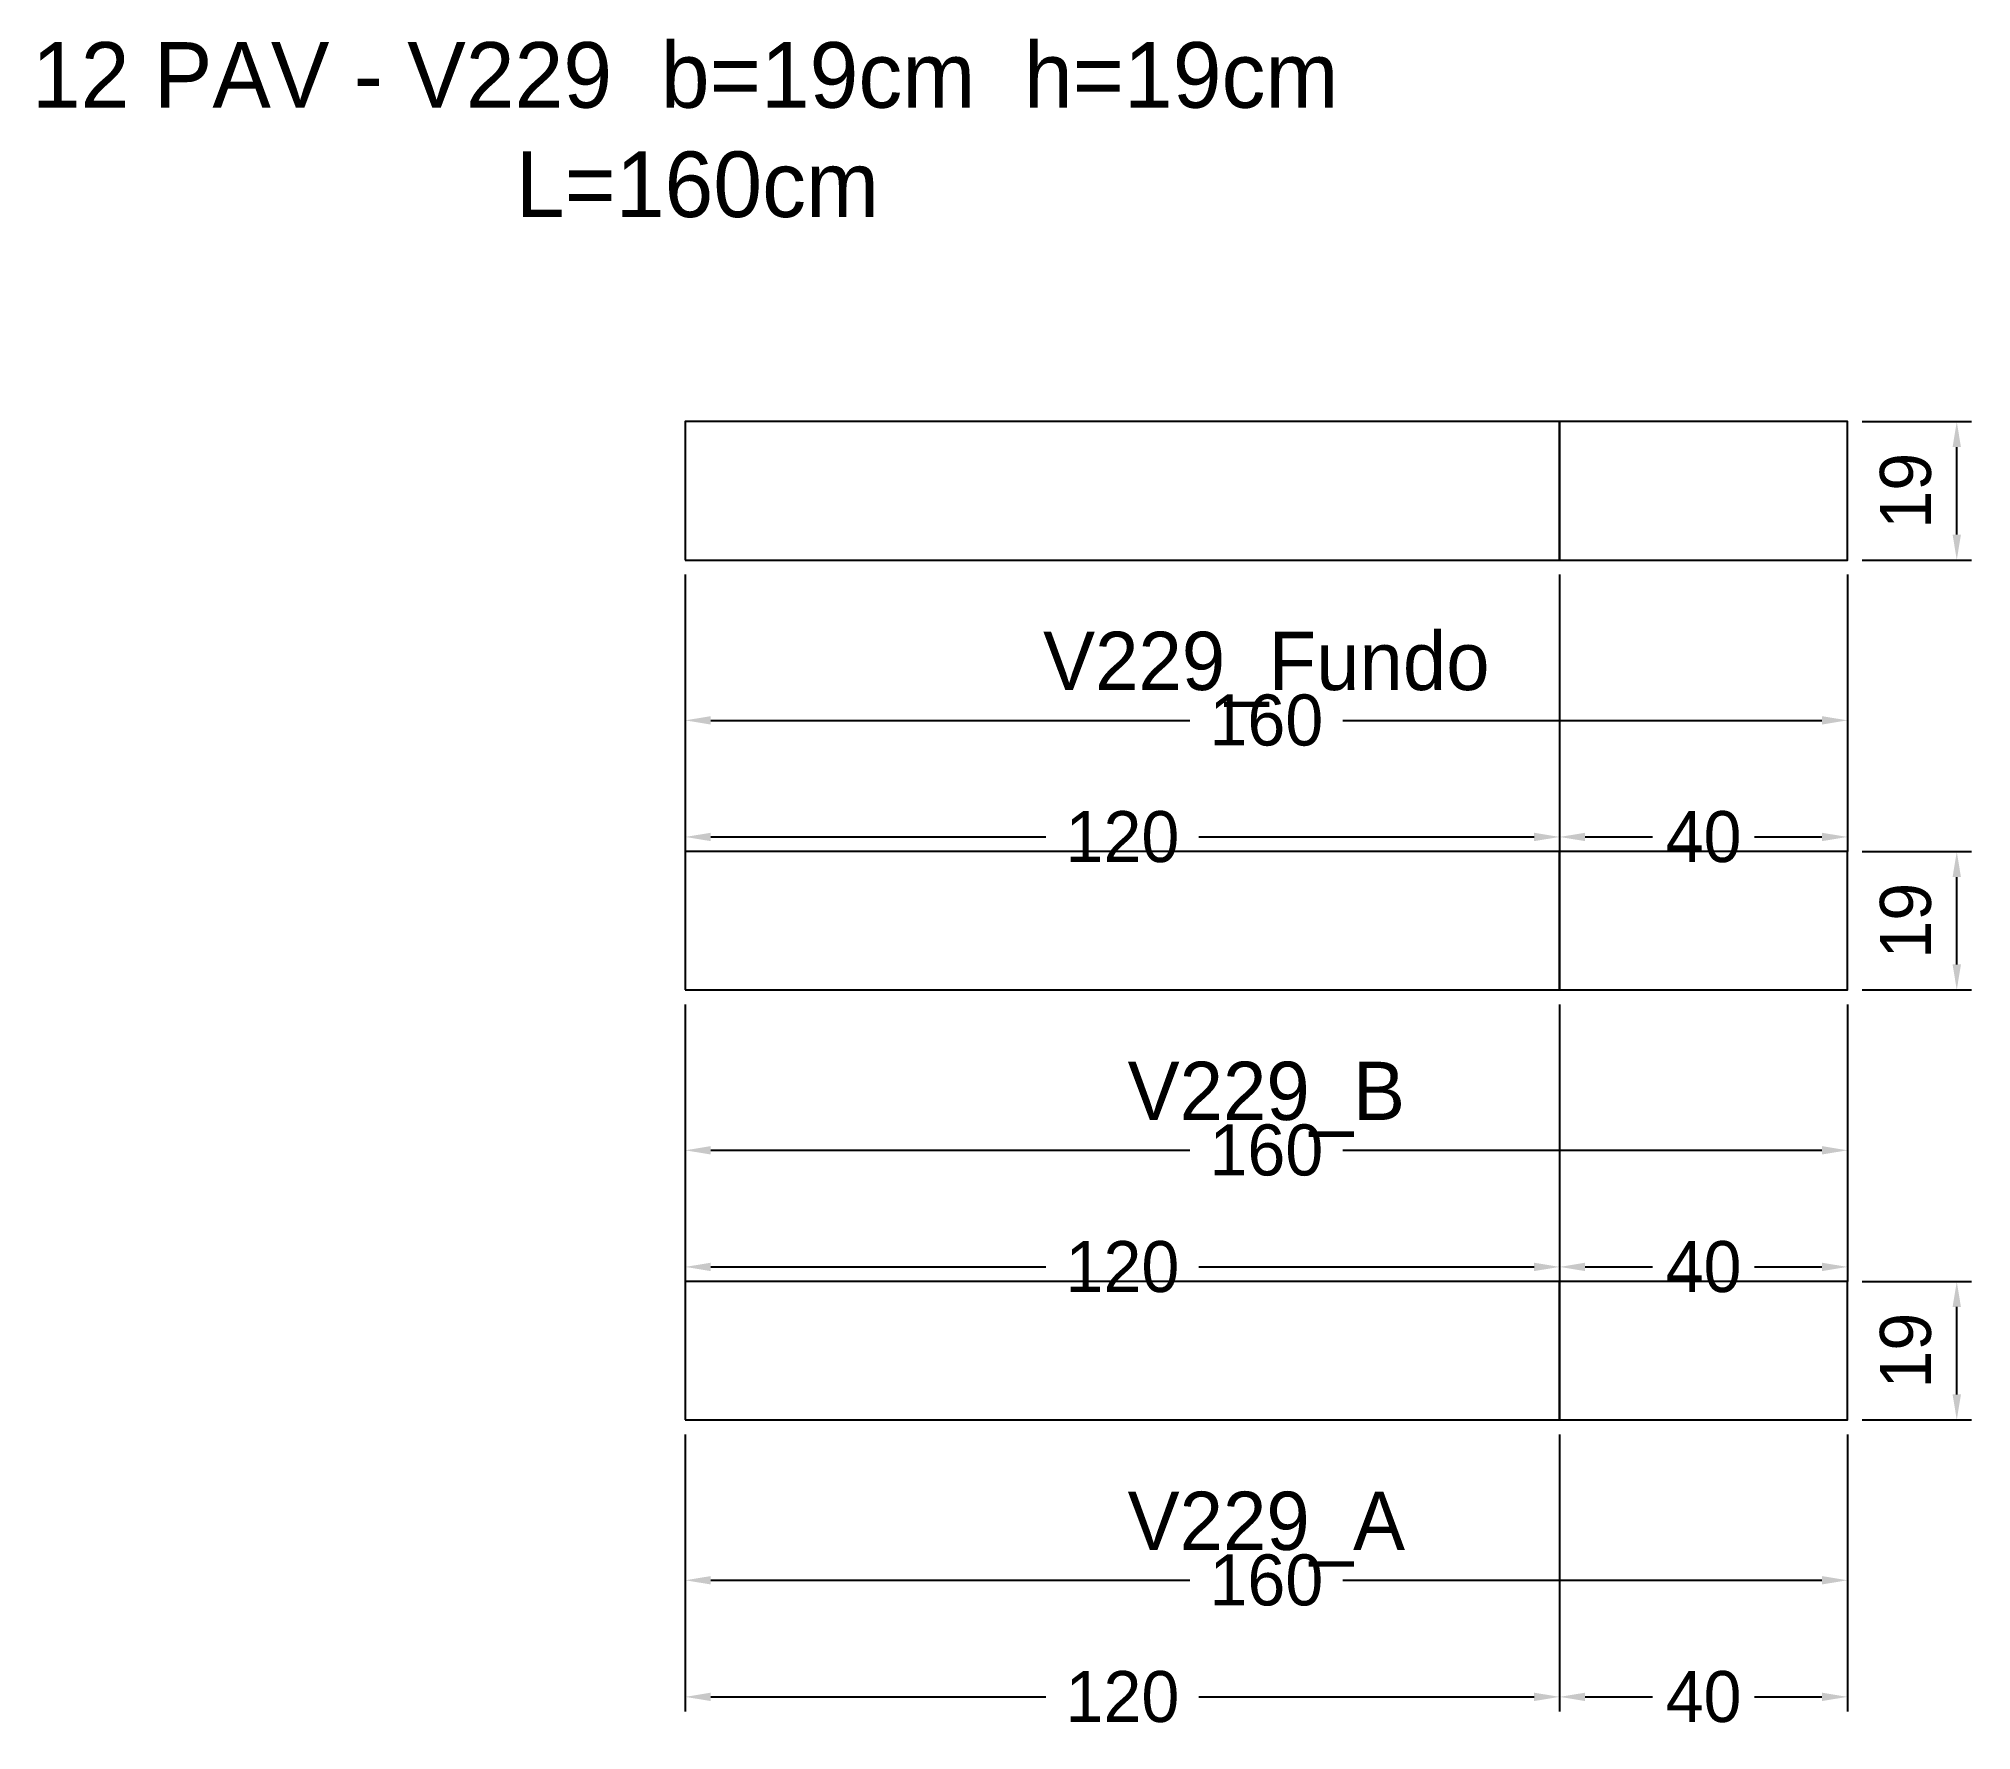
# Model space of a CAD drawing. Header units: metres. Extents: x -89 to 176, y -43 to 190.
import ezdxf

# ---------------------------------------------------------------- set-up
doc = ezdxf.new("R2010")
doc.units = ezdxf.units.M
for name, color, linetype in [('COTA', 3, 'Continuous'), ('NOMENCLATURA', 2, 'Continuous'), ('Paineis', 7, 'Continuous'), ('Texto Secao', 2, 'Continuous')]:
    doc.layers.add(name, color=color, linetype=linetype)
doc.dimstyles.new('COTA_VIG', dxfattribs={"dimtxt": 7, "dimasz": 3.5, "dimexe": 2, "dimexo": 2, "dimgap": 1.5, "dimtad": 1, "dimdec": 1, "dimcen": 2.5, "dimclrd": 3, "dimclre": 3, "dimclrt": 3, "dimazin": 3, "dimtfac": 1, "dimtmove": 0, "dimatfit": 3})

# ---------------------------------------------------------------- blocks, each defined once
blk = doc.blocks.new('_CLOSEDFILLED')
at = {"color": 0, "linetype": 'BYBLOCK'}
blk.add_solid([(-1, 0.164), (0, 0), (-1, -0.164)], dxfattribs=at)
blk = doc.blocks.new('*D1')
at = {"color": 3}
for p, q in [((0, -2), (0, -24)), ((159.5, -2), (159.5, -24)), ((3.5, -22), (69.25, -22)), ((90.25, -22), (156, -22))]:
    blk.add_line(p, q, dxfattribs=at)
at = {"layer": 'Defpoints'}
for p in [(0, 0), (159.5, 0), (0, -22)]:
    blk.add_point(p, dxfattribs=at)
at = {"layer": 'COTA', "color": 3, "xscale": 3.5, "yscale": 3.5, "rotation": 180}
blk.add_blockref('_CLOSEDFILLED', (0, -22), dxfattribs=at)
at = {"layer": 'COTA', "color": 3, "xscale": 3.5, "yscale": 3.5}
blk.add_blockref('_CLOSEDFILLED', (159.5, -22), dxfattribs=at)
at = {"layer": 'COTA', "color": 3, "insert": (79.75, -22), "char_height": 7, "attachment_point": 5}
blk.add_mtext('160', dxfattribs=at)
blk = doc.blocks.new('*D2')
at = {"color": 3}
for p, q in [((0, -2), (0, -40)), ((120, -2), (120, -40)), ((3.5, -38), (49.5, -38)), ((70.5, -38), (116.5, -38))]:
    blk.add_line(p, q, dxfattribs=at)
at = {"layer": 'Defpoints'}
for p in [(0, 0), (120, 0), (0, -38)]:
    blk.add_point(p, dxfattribs=at)
at = {"layer": 'COTA', "color": 3, "xscale": 3.5, "yscale": 3.5, "rotation": 180}
blk.add_blockref('_CLOSEDFILLED', (0, -38), dxfattribs=at)
at = {"layer": 'COTA', "color": 3, "xscale": 3.5, "yscale": 3.5}
blk.add_blockref('_CLOSEDFILLED', (120, -38), dxfattribs=at)
at = {"layer": 'COTA', "color": 3, "insert": (60, -38), "char_height": 7, "attachment_point": 5}
blk.add_mtext('120', dxfattribs=at)
blk = doc.blocks.new('*D3')
at = {"color": 3}
for p, q in [((120, -2), (120, -40)), ((159.5, -2), (159.5, -40)), ((123.5, -38), (132.75, -38)), ((146.75, -38), (156, -38))]:
    blk.add_line(p, q, dxfattribs=at)
at = {"layer": 'Defpoints'}
for p in [(120, 0), (159.5, 0), (120, -38)]:
    blk.add_point(p, dxfattribs=at)
at = {"layer": 'COTA', "color": 3, "xscale": 3.5, "yscale": 3.5, "rotation": 180}
blk.add_blockref('_CLOSEDFILLED', (120, -38), dxfattribs=at)
at = {"layer": 'COTA', "color": 3, "xscale": 3.5, "yscale": 3.5}
blk.add_blockref('_CLOSEDFILLED', (159.5, -38), dxfattribs=at)
at = {"layer": 'COTA', "color": 3, "insert": (139.75, -38), "char_height": 7, "attachment_point": 5}
blk.add_mtext('40', dxfattribs=at)
blk = doc.blocks.new('*D4')
at = {"color": 3}
for p, q in [((161.5, 19), (176.5, 19)), ((174.5, 3.5), (174.5, 15.5)), ((161.5, 0), (176.5, 0))]:
    blk.add_line(p, q, dxfattribs=at)
at = {"layer": 'Defpoints'}
for p in [(159.5, 19), (159.5, 0), (174.5, 0)]:
    blk.add_point(p, dxfattribs=at)
at = {"layer": 'COTA', "color": 3, "xscale": 3.5, "yscale": 3.5}
for p, rotation in [((174.5, 19), 90), ((174.5, 0), 270)]:
    blk.add_blockref('_CLOSEDFILLED', p, dxfattribs=dict(at, rotation=rotation))
at = {"layer": 'COTA', "color": 3, "insert": (167.5, 9.5), "char_height": 7, "attachment_point": 5, "rotation": 90}
blk.add_mtext('19', dxfattribs=at)
blk = doc.blocks.new('*D5')
at = {"color": 3}
for p, q in [((0, 57), (0, 35)), ((159.5, 57), (159.5, 35)), ((3.5, 37), (69.25, 37)), ((90.25, 37), (156, 37))]:
    blk.add_line(p, q, dxfattribs=at)
at = {"layer": 'Defpoints'}
for p in [(0, 59), (159.5, 59), (0, 37)]:
    blk.add_point(p, dxfattribs=at)
at = {"layer": 'COTA', "color": 3, "xscale": 3.5, "yscale": 3.5, "rotation": 180}
blk.add_blockref('_CLOSEDFILLED', (0, 37), dxfattribs=at)
at = {"layer": 'COTA', "color": 3, "xscale": 3.5, "yscale": 3.5}
blk.add_blockref('_CLOSEDFILLED', (159.5, 37), dxfattribs=at)
at = {"layer": 'COTA', "color": 3, "insert": (79.75, 37), "char_height": 7, "attachment_point": 5}
blk.add_mtext('160', dxfattribs=at)
blk = doc.blocks.new('*D6')
at = {"color": 3}
for p, q in [((0, 57), (0, 19)), ((120, 57), (120, 19)), ((3.5, 21), (49.5, 21)), ((70.5, 21), (116.5, 21))]:
    blk.add_line(p, q, dxfattribs=at)
at = {"layer": 'Defpoints'}
for p in [(0, 59), (120, 59), (0, 21)]:
    blk.add_point(p, dxfattribs=at)
at = {"layer": 'COTA', "color": 3, "xscale": 3.5, "yscale": 3.5, "rotation": 180}
blk.add_blockref('_CLOSEDFILLED', (0, 21), dxfattribs=at)
at = {"layer": 'COTA', "color": 3, "xscale": 3.5, "yscale": 3.5}
blk.add_blockref('_CLOSEDFILLED', (120, 21), dxfattribs=at)
at = {"layer": 'COTA', "color": 3, "insert": (60, 21), "char_height": 7, "attachment_point": 5}
blk.add_mtext('120', dxfattribs=at)
blk = doc.blocks.new('*D7')
at = {"color": 3}
for p, q in [((120, 57), (120, 19)), ((159.5, 57), (159.5, 19)), ((123.5, 21), (132.75, 21)), ((146.75, 21), (156, 21))]:
    blk.add_line(p, q, dxfattribs=at)
at = {"layer": 'Defpoints'}
for p in [(120, 59), (159.5, 59), (120, 21)]:
    blk.add_point(p, dxfattribs=at)
at = {"layer": 'COTA', "color": 3, "xscale": 3.5, "yscale": 3.5, "rotation": 180}
blk.add_blockref('_CLOSEDFILLED', (120, 21), dxfattribs=at)
at = {"layer": 'COTA', "color": 3, "xscale": 3.5, "yscale": 3.5}
blk.add_blockref('_CLOSEDFILLED', (159.5, 21), dxfattribs=at)
at = {"layer": 'COTA', "color": 3, "insert": (139.75, 21), "char_height": 7, "attachment_point": 5}
blk.add_mtext('40', dxfattribs=at)
blk = doc.blocks.new('*D8')
at = {"color": 3}
for p, q in [((161.5, 78), (176.5, 78)), ((174.5, 62.5), (174.5, 74.5)), ((161.5, 59), (176.5, 59))]:
    blk.add_line(p, q, dxfattribs=at)
at = {"layer": 'Defpoints'}
for p in [(159.5, 78), (159.5, 59), (174.5, 59)]:
    blk.add_point(p, dxfattribs=at)
at = {"layer": 'COTA', "color": 3, "xscale": 3.5, "yscale": 3.5}
for p, rotation in [((174.5, 78), 90), ((174.5, 59), 270)]:
    blk.add_blockref('_CLOSEDFILLED', p, dxfattribs=dict(at, rotation=rotation))
at = {"layer": 'COTA', "color": 3, "insert": (167.5, 68.5), "char_height": 7, "attachment_point": 5, "rotation": 90}
blk.add_mtext('19', dxfattribs=at)
blk = doc.blocks.new('*D9')
at = {"color": 3}
for p, q in [((0, 116), (0, 94)), ((159.5, 116), (159.5, 94)), ((3.5, 96), (69.25, 96)), ((90.25, 96), (156, 96))]:
    blk.add_line(p, q, dxfattribs=at)
at = {"layer": 'Defpoints'}
for p in [(0, 118), (159.5, 118), (0, 96)]:
    blk.add_point(p, dxfattribs=at)
at = {"layer": 'COTA', "color": 3, "xscale": 3.5, "yscale": 3.5, "rotation": 180}
blk.add_blockref('_CLOSEDFILLED', (0, 96), dxfattribs=at)
at = {"layer": 'COTA', "color": 3, "xscale": 3.5, "yscale": 3.5}
blk.add_blockref('_CLOSEDFILLED', (159.5, 96), dxfattribs=at)
at = {"layer": 'COTA', "color": 3, "insert": (79.75, 96), "char_height": 7, "attachment_point": 5}
blk.add_mtext('160', dxfattribs=at)
blk = doc.blocks.new('*D10')
at = {"color": 3}
for p, q in [((0, 116), (0, 78)), ((120, 116), (120, 78)), ((3.5, 80), (49.5, 80)), ((70.5, 80), (116.5, 80))]:
    blk.add_line(p, q, dxfattribs=at)
at = {"layer": 'Defpoints'}
for p in [(0, 118), (120, 118), (0, 80)]:
    blk.add_point(p, dxfattribs=at)
at = {"layer": 'COTA', "color": 3, "xscale": 3.5, "yscale": 3.5, "rotation": 180}
blk.add_blockref('_CLOSEDFILLED', (0, 80), dxfattribs=at)
at = {"layer": 'COTA', "color": 3, "xscale": 3.5, "yscale": 3.5}
blk.add_blockref('_CLOSEDFILLED', (120, 80), dxfattribs=at)
at = {"layer": 'COTA', "color": 3, "insert": (60, 80), "char_height": 7, "attachment_point": 5}
blk.add_mtext('120', dxfattribs=at)
blk = doc.blocks.new('*D11')
at = {"color": 3}
for p, q in [((120, 116), (120, 78)), ((159.5, 116), (159.5, 78)), ((123.5, 80), (132.75, 80)), ((146.75, 80), (156, 80))]:
    blk.add_line(p, q, dxfattribs=at)
at = {"layer": 'Defpoints'}
for p in [(120, 118), (159.5, 118), (120, 80)]:
    blk.add_point(p, dxfattribs=at)
at = {"layer": 'COTA', "color": 3, "xscale": 3.5, "yscale": 3.5, "rotation": 180}
blk.add_blockref('_CLOSEDFILLED', (120, 80), dxfattribs=at)
at = {"layer": 'COTA', "color": 3, "xscale": 3.5, "yscale": 3.5}
blk.add_blockref('_CLOSEDFILLED', (159.5, 80), dxfattribs=at)
at = {"layer": 'COTA', "color": 3, "insert": (139.75, 80), "char_height": 7, "attachment_point": 5}
blk.add_mtext('40', dxfattribs=at)
blk = doc.blocks.new('*D12')
at = {"color": 3}
for p, q in [((161.5, 137), (176.5, 137)), ((174.5, 121.5), (174.5, 133.5)), ((161.5, 118), (176.5, 118))]:
    blk.add_line(p, q, dxfattribs=at)
at = {"layer": 'Defpoints'}
for p in [(159.5, 137), (159.5, 118), (174.5, 118)]:
    blk.add_point(p, dxfattribs=at)
at = {"layer": 'COTA', "color": 3, "xscale": 3.5, "yscale": 3.5}
for p, rotation in [((174.5, 137), 90), ((174.5, 118), 270)]:
    blk.add_blockref('_CLOSEDFILLED', p, dxfattribs=dict(at, rotation=rotation))
at = {"layer": 'COTA', "color": 3, "insert": (167.5, 127.5), "char_height": 7, "attachment_point": 5, "rotation": 90}
blk.add_mtext('19', dxfattribs=at)

msp = doc.modelspace()

# ---------------------------------------------------------------- linework, layer by layer
at = {"layer": 'Paineis'}
for points in [[(0, 118), (120, 118), (120, 137), (0, 137)], [(120, 118), (159.5, 118), (159.5, 137), (120, 137)], [(0, 59), (120, 59), (120, 78), (0, 78)], [(120, 59), (159.5, 59), (159.5, 78), (120, 78)], [(0, 0), (120, 0), (120, 19), (0, 19)], [(120, 0), (159.5, 0), (159.5, 19), (120, 19)]]:
    msp.add_lwpolyline(points, close=True, dxfattribs=at)

# ---------------------------------------------------------------- texts
at = {"layer": 'NOMENCLATURA', "insert": (0, 177), "char_height": 9, "width": 179.5, "attachment_point": 5}
msp.add_mtext('12 PAV - V229  b=19cm  h=19cm  L=160cm', dxfattribs=at)
at = {"layer": 'Texto Secao', "char_height": 8, "width": 179.5, "attachment_point": 5}
for s, insert in [('V229_Fundo', (79.75, 103)), ('V229_B', (79.75, 44)), ('V229_A', (79.75, -15))]:
    msp.add_mtext(s, dxfattribs=dict(at, insert=insert))

# ---------------------------------------------------------------- dimensions: what is measured, and where the dimension line sits
at = {"layer": 'COTA'}
for base, p1, p2, picture, middle in [((174.5, 118), (159.5, 118), (159.5, 137), '*D12', (167.5, 127.5)), ((174.5, 59), (159.5, 59), (159.5, 78), '*D8', (167.5, 68.5)), ((174.5, 0), (159.5, 0), (159.5, 19), '*D4', (167.5, 9.5))]:
    dim = msp.add_linear_dim(base=base, p1=p1, p2=p2, angle=90, dimstyle='COTA_VIG', dxfattribs=at)
    dim.commit()
    dim.dimension.update_dxf_attribs({"geometry": picture, "text_midpoint": middle})
for base, p1, p2, picture, middle in [((0, 96), (0, 118), (159.5, 118), '*D9', (79.75, 96)), ((0, 80), (0, 118), (120, 118), '*D10', (60, 80)), ((120, 80), (120, 118), (159.5, 118), '*D11', (139.75, 80)), ((0, 37), (0, 59), (159.5, 59), '*D5', (79.75, 37)), ((0, 21), (0, 59), (120, 59), '*D6', (60, 21)), ((120, 21), (120, 59), (159.5, 59), '*D7', (139.75, 21)), ((0, -22), (0, 0), (159.5, 0), '*D1', (79.75, -22)), ((0, -38), (0, 0), (120, 0), '*D2', (60, -38)), ((120, -38), (120, 0), (159.5, 0), '*D3', (139.75, -38))]:
    dim = msp.add_linear_dim(base=base, p1=p1, p2=p2, dimstyle='COTA_VIG', dxfattribs=at)
    dim.commit()
    dim.dimension.update_dxf_attribs({"geometry": picture, "text_midpoint": middle})

doc.saveas('drawing.dxf')
